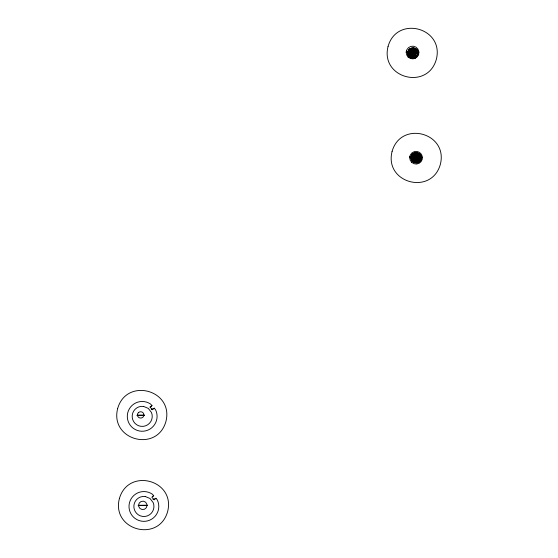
<?xml version="1.0" encoding="UTF-8"?>
<svg xmlns="http://www.w3.org/2000/svg" width="558" height="558" viewBox="0 0 558 558"><rect width="100%" height="100%" fill="white"/><g stroke="black" fill="none" stroke-linecap="round" stroke-linejoin="round"><path stroke-width="0.84" d="M406.419 50.911L406.21 52.557L408.337 52.543M418.235 53.129C418.535 59.873 407.521 59.943 407.738 53.191C407.438 46.453 418.451 46.384 418.235 53.129L407.828 53.875M409.921 156.121L409.712 157.768L411.127 157.761M421.22 159.093C423.173 152.634 412.515 149.851 411.058 156.442C409.112 162.901 419.762 165.684 421.22 159.093L411.344 159.79M410.43 48.86L409.349 49.795L410.2 49.146A4.234 4.234 0 0 0 408.247 51.734L409.558 49.536L411.448 48.434M408.247 51.699L409.579 49.509M151.992 405.575L150.172 407.159L152.439 409.774L154.266 408.191L155.591 409.851A14.899 14.899 0 0 1 143.734 431.181A14.899 14.899 0 0 1 127.747 412.739A14.899 14.899 0 0 1 150.541 404.027L151.992 405.575L149.956 407.054M153.701 495.664L151.881 497.248L154.148 499.863L155.968 498.28L157.3 499.94A14.899 14.899 0 0 1 145.443 521.27A14.899 14.899 0 0 1 129.449 502.835A14.899 14.899 0 0 1 152.243 494.116L153.701 495.664L152.341 496.655M151.274 409.46L154.266 408.191M152.983 499.556L155.968 498.28M410.458 48.839L411.483 48.42M408.833 50.018L416.673 49.425L416.721 56.846L409.872 57.335M408.156 51.217L417.517 50.506L417.551 55.758L408.881 56.365M407.814 52.543L418.047 51.768M411.992 154.622L419.832 154.029L419.874 161.457L413.025 161.939M411.316 155.822L420.669 155.11L420.704 160.362L412.041 160.976M410.974 157.154L421.206 156.38M410.981 158.479L421.395 157.733M409.858 48.999L415.584 48.595L415.64 57.69L411.093 58.011M408.191 55.186L415.619 54.663M413.011 153.61L418.737 153.206L418.793 162.301L414.252 162.615M417.517 52.487L418.932 52.473M421.018 157.698L422.434 157.684M136.856 415.285L144.48 415.236M138.558 505.374L147.033 505.318L146.893 504.258A4.241 4.241 0 0 0 138.558 505.339L138.698 506.434A4.241 4.241 0 0 0 147.04 505.353M137.275 415.25L144.062 415.229M138.133 505.346L147.458 505.311M417.468 152.69L417.53 162.831M416.108 152.515L416.177 163.02M414.315 48.079L414.378 58.22M414.747 152.704L414.817 162.845M412.955 47.911L413.018 58.409M413.485 153.234L413.548 162.329M412.404 154.078L412.453 161.506M411.595 48.1L411.658 58.241M411.574 155.173L411.609 160.425M410.332 48.63L410.388 57.725M409.251 49.474L409.293 56.895M408.421 50.562L408.456 55.814M419.755 159.825A4.234 4.234 0 0 1 415.006 161.827M412.418 159.867A4.234 4.234 0 0 1 411.978 156.659M413.06 154.754A4.234 4.234 0 0 1 413.931 154.071M414.95 153.645A4.234 4.234 0 0 1 419.728 155.584M414.085 57.216A4.234 4.234 0 0 1 412.99 57.362M417.719 51.657A4.652 4.652 0 0 1 416.547 56.163M415.584 56.909A4.652 4.652 0 0 1 413.262 57.544M409.216 55.242A4.652 4.652 0 0 1 408.582 52.919M408.728 51.713A4.652 4.652 0 0 1 417.251 50.541M117.654 408.561C109.584 440.178 157.105 452.915 165.921 421.492C173.998 389.875 126.478 377.138 117.654 408.561M119.363 498.65C111.286 530.267 158.814 543.004 167.63 511.581C175.707 479.964 128.18 467.227 119.363 498.65M388.068 46.419C379.991 78.036 427.519 90.773 436.335 59.35C444.412 27.733 396.884 14.996 388.068 46.419M392.079 151.462C384.002 183.08 431.522 195.816 440.346 164.394C448.416 132.776 400.895 120.04 392.079 151.462M138.726 412.383L138.133 412.969A3.146 3.146 0 0 0 138.119 416.84C139.34 418.465 142.004 418.472 143.232 416.854A3.146 3.146 0 0 0 143.664 413.701C142.904 411.818 140.323 411.141 138.726 412.383M143.532 406.405L140.909 406.398A10.051 10.051 0 0 0 140.86 426.319L143.483 426.326A10.051 10.051 0 0 0 151.49 412.543L148.33 408.407L143.532 406.405M145.24 496.494L142.618 496.487A10.051 10.051 0 0 0 142.562 516.415L145.185 516.422A10.051 10.051 0 0 0 153.192 502.632L150.039 498.496L145.24 496.494M411.609 162.252A6.361 6.361 0 0 0 422.225 159.337A6.361 6.361 0 0 0 414.392 151.595A6.361 6.361 0 0 0 411.609 162.252M408.1 57.042A6.361 6.361 0 0 0 418.723 54.126A6.361 6.361 0 0 0 410.883 46.384A6.361 6.361 0 0 0 408.1 57.042M409.286 56.86A5.238 5.238 0 0 0 418.033 54.454A5.238 5.238 0 0 0 411.574 48.079A5.238 5.238 0 0 0 409.286 56.86"/></g></svg>
